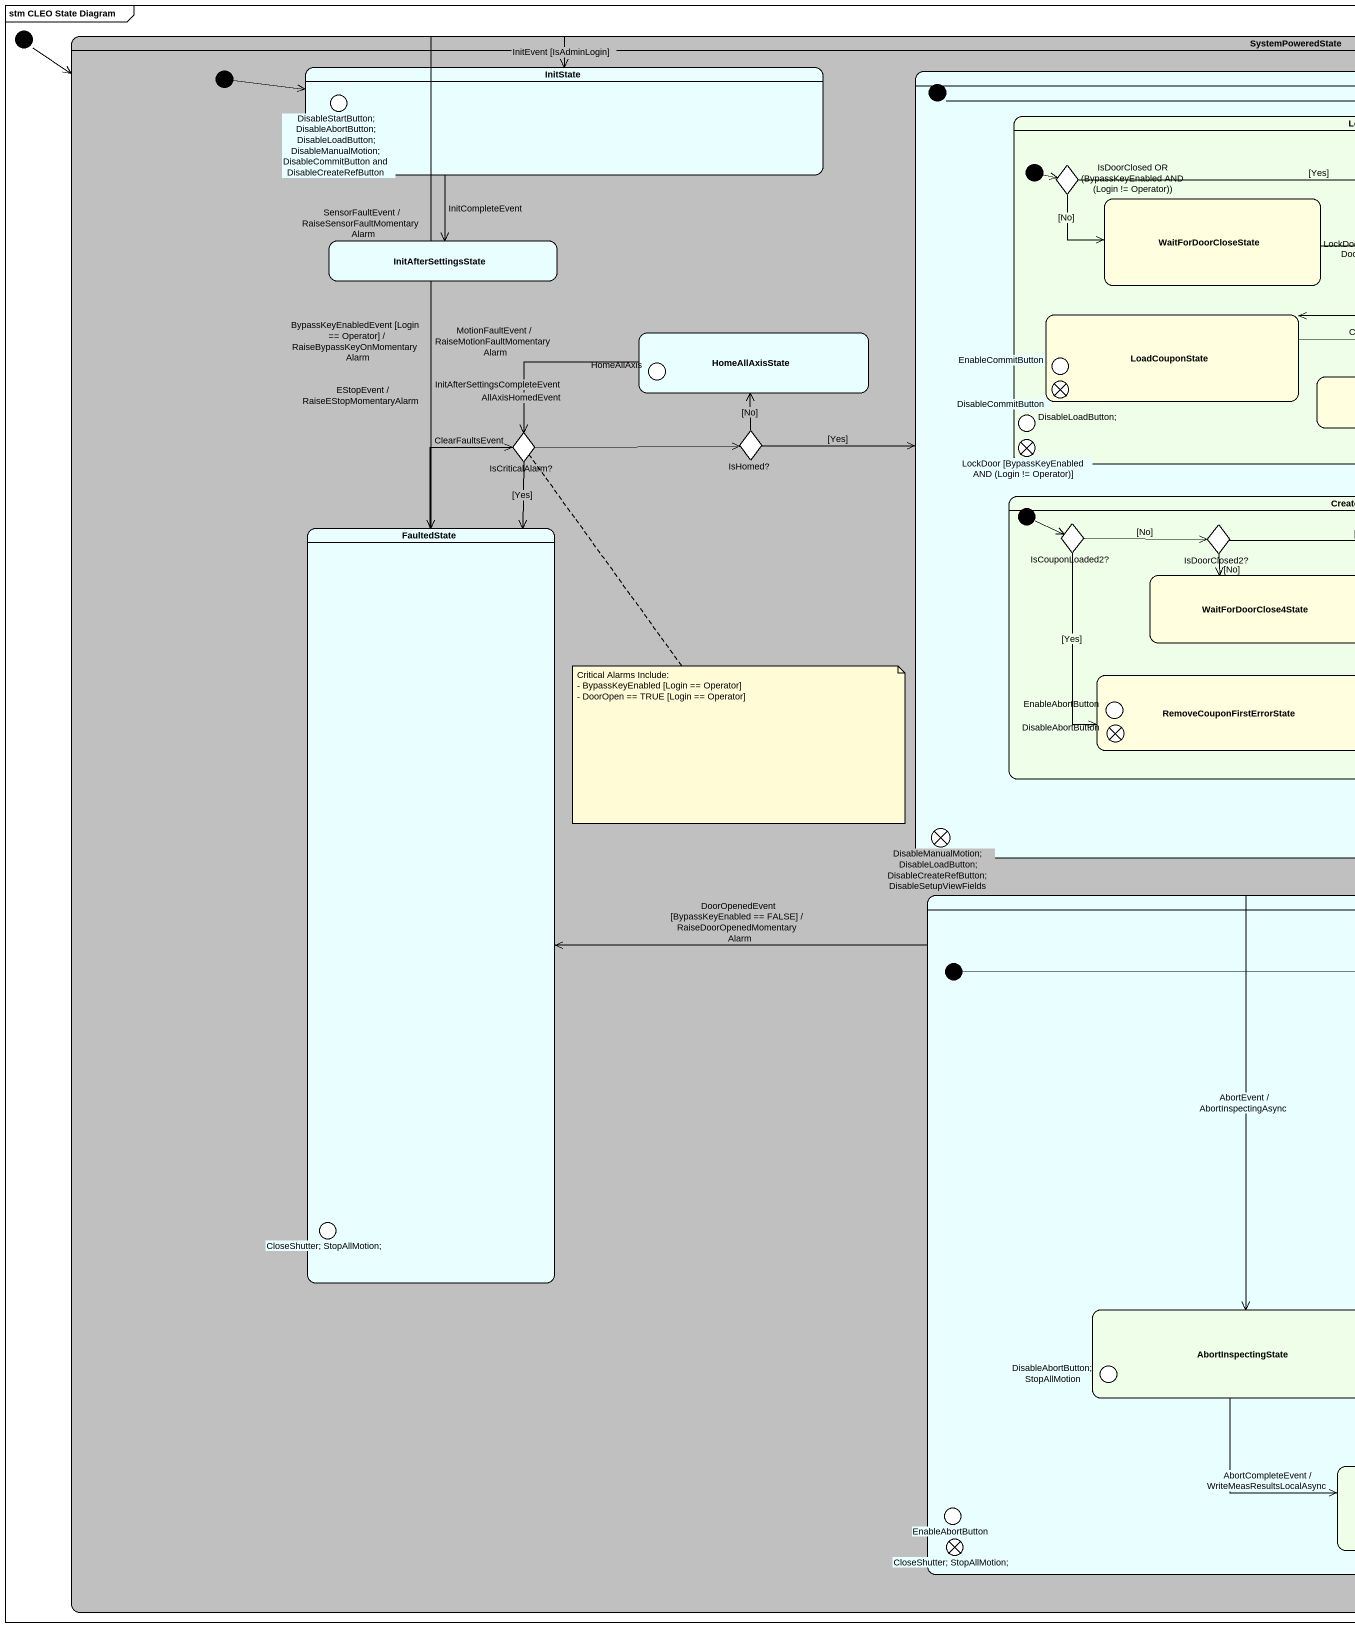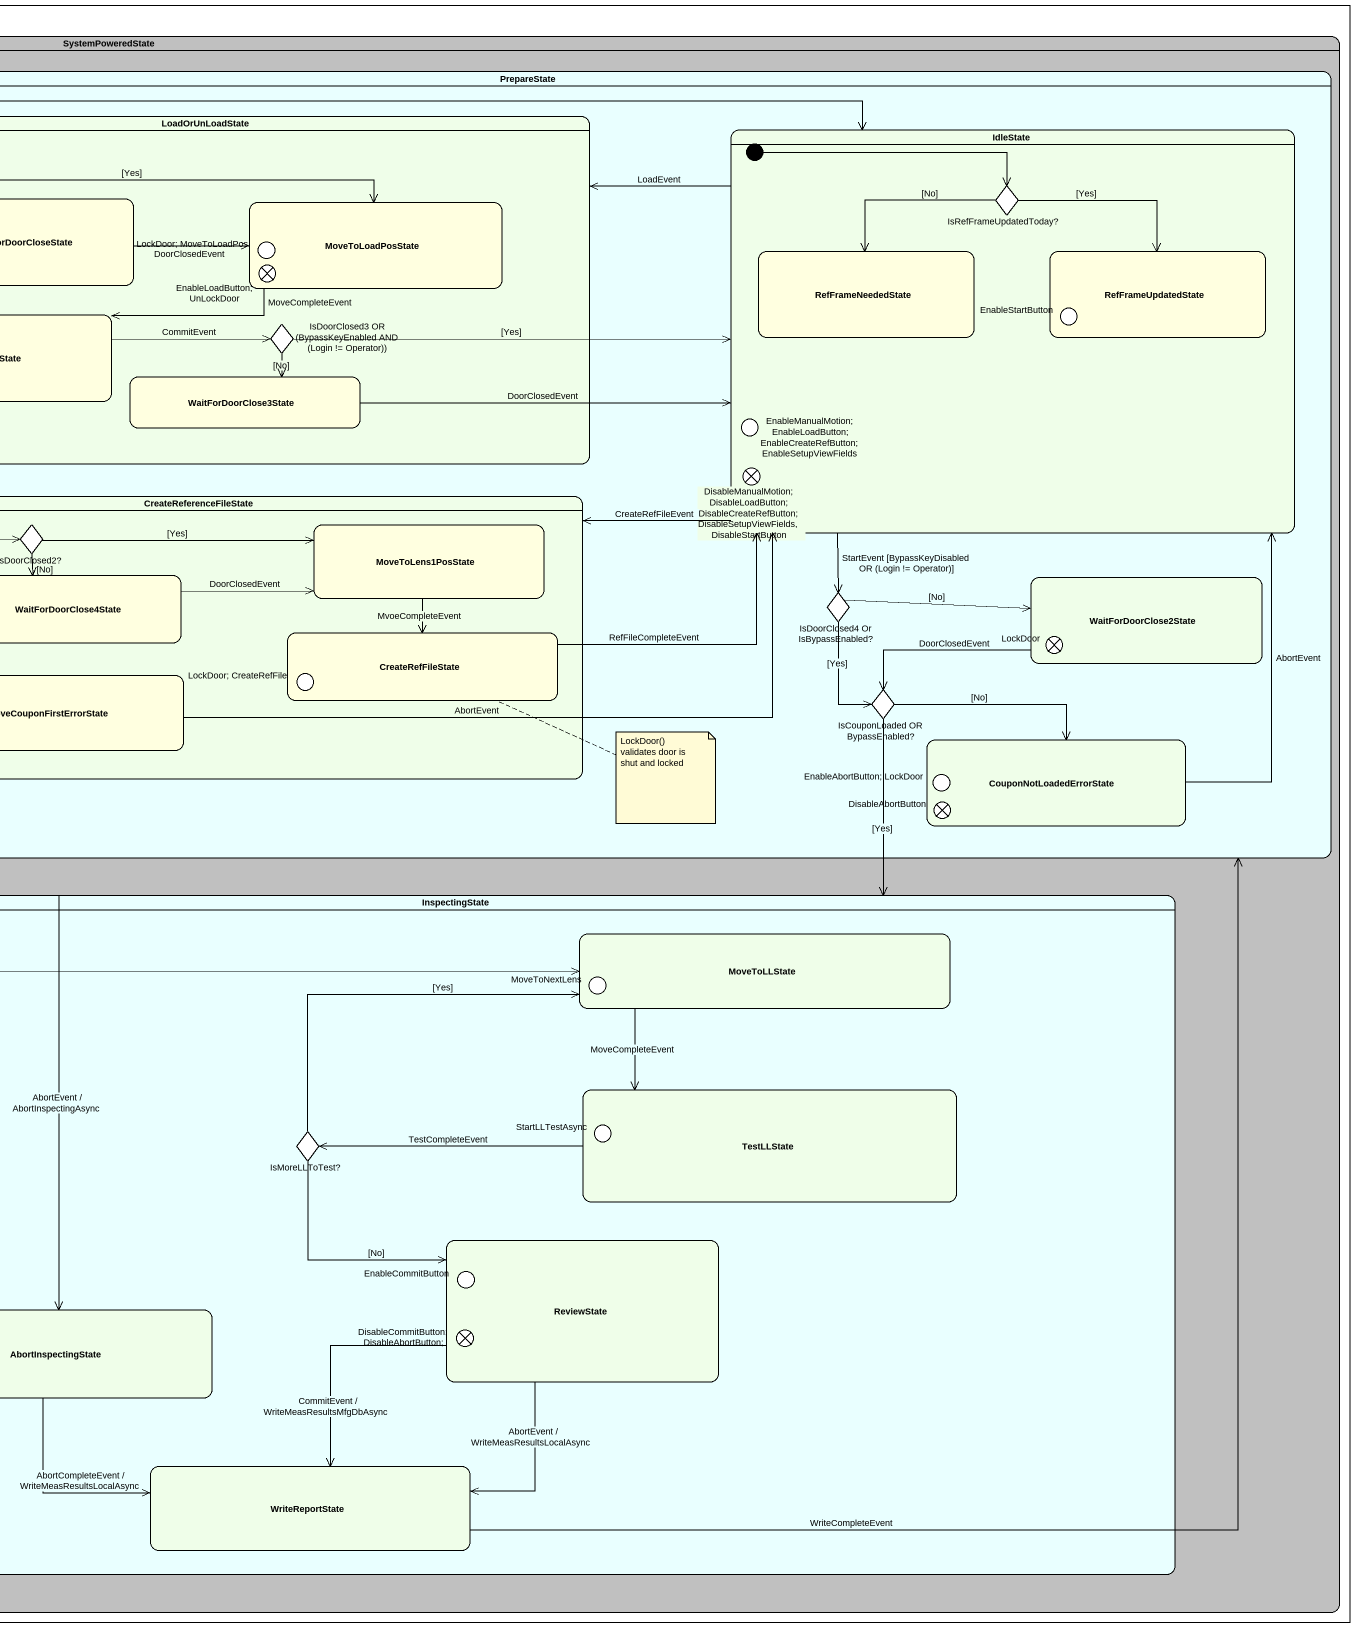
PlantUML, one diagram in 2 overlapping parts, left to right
@startuml
mainframe stm CLEO State Diagram
hide empty description
state SystemPoweredState #C0C0C0 {
  state InitState #E9FFFF {
    state "DisableStartButton; DisableAbortButton; DisableLoadButton; DisableManualMotion; DisableCommitButton and DisableCreateRefButton" as DisableStartButton <<entryPoint>>
  }
  state PrepareState #E9FFFF {
    state LoadOrUnLoadState #EFFEE9 {
      state "IsDoorClosed OR (BypassKeyEnabled AND (Login != Operator))" as IsDoorClosed_OR <<choice>>
      state WaitForDoorCloseState #FFFFE0
      state MoveToLoadPosState #FFFFE0 {
        state "LockDoor; MoveToLoadPos" as LockDoor_MoveToLoadPos <<entryPoint>>
        state "EnableLoadButton; UnLockDoor" as EnableLoadButton_UnLockDoor <<exitPoint>>
      }
      state LoadCouponState #FFFFE0 {
        state EnableCommitButton <<entryPoint>>
        state DisableCommitButton <<exitPoint>>
      }
      state "IsDoorClosed3 OR (BypassKeyEnabled AND (Login != Operator))" as IsDoorClosed3_OR <<choice>>
      state WaitForDoorClose3State #FFFFE0
      state "DisableLoadButton;" as DisableLoadButton <<entryPoint>>
      state "LockDoor [BypassKeyEnabled AND (Login != Operator)]" as LockDoor_BypassKeyEnabled <<exitPoint>>
      [*] -right-> IsDoorClosed_OR
    }
    state IdleState #EFFEE9 {
      state "IsRefFrameUpdatedToday?" as IsRefFrameUpdatedToday <<choice>>
      state RefFrameNeededState #FFFFE0
      state RefFrameUpdatedState #FFFFE0 {
        state EnableStartButton <<entryPoint>>
      }
      state "EnableManualMotion; EnableLoadButton; EnableCreateRefButton; EnableSetupViewFields" as EnableManualMotion <<entryPoint>>
      state "DisableManualMotion; DisableLoadButton; DisableCreateRefButton; DisableSetupViewFields, DisableStartButton" as DisableManualMotion <<exitPoint>>
      [*] -right-> IsRefFrameUpdatedToday
    }
    state CreateReferenceFileState #EFFEE9 {
      state "IsCouponLoaded2?" as IsCouponLoaded2 <<choice>>
      state "IsDoorClosed2?" as IsDoorClosed2 <<choice>>
      state MoveToLens1PosState #FFFFE0
      state WaitForDoorClose4State #FFFFE0
      state CreateRefFileState #FFFFE0 {
        state "LockDoor; CreateRefFile" as LockDoor_CreateRefFile <<entryPoint>>
      }
      state RemoveCouponFirstErrorState #FFFFE0 {
        state EnableAbortButton <<entryPoint>>
        state DisableAbortButton <<exitPoint>>
      }
      [*] -right-> IsCouponLoaded2
    }
    state WaitForDoorClose2State #EFFEE9 {
      state LockDoor <<exitPoint>>
    }
    state "IsDoorClosed4 Or IsBypassEnabled?" as IsDoorClosed4_Or <<choice>>
    state "IsCouponLoaded OR BypassEnabled?" as IsCouponLoaded_OR <<choice>>
    state CouponNotLoadedErrorState #EFFEE9 {
      state "EnableAbortButton; LockDoor" as EnableAbortButton_LockDoor <<entryPoint>>
      state "DisableAbortButton" as DisableAbortButton_2 <<exitPoint>>
    }
    state "DisableManualMotion; DisableLoadButton; DisableCreateRefButton; DisableSetupViewFields" as DisableManualMotion_2 <<exitPoint>>
    [*] -right-> IdleState
  }
  state InitAfterSettingsState #E9FFFF
  state HomeAllAxisState #E9FFFF {
    state HomeAllAxis <<entryPoint>>
  }
  state "IsCriticalAlarm?" as IsCriticalAlarm <<choice>>
  state "IsHomed?" as IsHomed <<choice>>
  state FaultedState #E9FFFF {
    state "CloseShutter; StopAllMotion;" as CloseShutter_StopAllMotion <<entryPoint>>
  }
  state InspectingState #E9FFFF {
    state MoveToLLState #EFFEE9 {
      state MoveToNextLens <<entryPoint>>
    }
    state TestLLState #EFFEE9 {
      state StartLLTestAsync <<entryPoint>>
    }
    state "IsMoreLLToTest?" as IsMoreLLToTest <<choice>>
    state ReviewState #EFFEE9 {
      state "EnableCommitButton" as EnableCommitButton_2 <<entryPoint>>
      state "DisableCommitButton; DisableAbortButton;" as DisableCommitButton_2 <<exitPoint>>
    }
    state AbortInspectingState #EFFEE9 {
      state "DisableAbortButton; StopAllMotion" as DisableAbortButton_3 <<entryPoint>>
    }
    state WriteReportState #EFFEE9
    state "EnableAbortButton" as EnableAbortButton_2 <<entryPoint>>
    state "CloseShutter; StopAllMotion;" as CloseShutter_StopAllMotion_2 <<exitPoint>>
    [*] -right-> MoveToLLState
  }
  [*] -right-> InitState
}
[*] --> SystemPoweredState
SystemPoweredState -up-> InitState : InitEvent [IsAdminLogin]
SystemPoweredState -left-> FaultedState : BypassKeyEnabledEvent [Login == Operator] / RaiseBypassKeyOnMomentaryAlarm
SystemPoweredState -left-> FaultedState : SensorFaultEvent / RaiseSensorFaultMomentaryAlarm
SystemPoweredState -left-> FaultedState : MotionFaultEvent / RaiseMotionFaultMomentaryAlarm
SystemPoweredState -left-> FaultedState : EStopEvent / RaiseEStopMomentaryAlarm
InitState --> InitAfterSettingsState : InitCompleteEvent
IdleState -left-> LoadOrUnLoadState : LoadEvent
IdleState -left-> CreateReferenceFileState : CreateRefFileEvent
IdleState --> IsDoorClosed4_Or : StartEvent [BypassKeyDisabled OR (Login != Operator)]
IsDoorClosed_OR -right-> WaitForDoorCloseState : [No]
IsDoorClosed_OR -right-> MoveToLoadPosState : [Yes]
IsRefFrameUpdatedToday --> RefFrameNeededState : [No]
IsRefFrameUpdatedToday --> RefFrameUpdatedState : [Yes]
WaitForDoorCloseState -right-> MoveToLoadPosState : DoorClosedEvent
MoveToLoadPosState -left-> LoadCouponState : MoveCompleteEvent
InitAfterSettingsState --> IsCriticalAlarm : InitAfterSettingsCompleteEvent
HomeAllAxisState -left-> IsCriticalAlarm : AllAxisHomedEvent
LoadCouponState -right-> IsDoorClosed3_OR : CommitEvent
IsDoorClosed3_OR -right-> IdleState : [Yes]
IsDoorClosed3_OR --> WaitForDoorClose3State : [No]
WaitForDoorClose3State -right-> IdleState : DoorClosedEvent
IsCriticalAlarm -right-> IsHomed
IsCriticalAlarm --> FaultedState : [Yes]
IsHomed -right-> PrepareState : [Yes]
IsHomed -up-> HomeAllAxisState : [No]
FaultedState -up-> IsCriticalAlarm : ClearFaultsEvent
IsCouponLoaded2 -right-> IsDoorClosed2 : [No]
IsCouponLoaded2 --> RemoveCouponFirstErrorState : [Yes]
IsDoorClosed2 -right-> MoveToLens1PosState : [Yes]
IsDoorClosed2 --> WaitForDoorClose4State : [No]
MoveToLens1PosState --> CreateRefFileState : MvoeCompleteEvent
WaitForDoorClose4State -right-> MoveToLens1PosState : DoorClosedEvent
WaitForDoorClose2State -left-> IsCouponLoaded_OR : DoorClosedEvent
IsDoorClosed4_Or -right-> WaitForDoorClose2State : [No]
IsDoorClosed4_Or --> IsCouponLoaded_OR : [Yes]
CreateRefFileState -right-> IdleState : RefFileCompleteEvent
RemoveCouponFirstErrorState -right-> IdleState : AbortEvent
IsCouponLoaded_OR -right-> CouponNotLoadedErrorState : [No]
IsCouponLoaded_OR --> InspectingState : [Yes]
CouponNotLoadedErrorState -up-> IdleState : AbortEvent
InspectingState -left-> FaultedState : DoorOpenedEvent [BypassKeyEnabled == FALSE] / RaiseDoorOpenedMomentaryAlarm
InspectingState -left-> AbortInspectingState : AbortEvent / AbortInspectingAsync
MoveToLLState --> TestLLState : MoveCompleteEvent
TestLLState -left-> IsMoreLLToTest : TestCompleteEvent
IsMoreLLToTest -right-> MoveToLLState : [Yes]
IsMoreLLToTest -right-> ReviewState : [No]
ReviewState --> WriteReportState : AbortEvent / WriteMeasResultsLocalAsync
ReviewState --> WriteReportState : CommitEvent / WriteMeasResultsMfgDbAsync
AbortInspectingState --> WriteReportState : AbortCompleteEvent / WriteMeasResultsLocalAsync
WriteReportState -up-> PrepareState : WriteCompleteEvent
note bottom of IsCriticalAlarm
  Critical Alarms Include:
  - BypassKeyEnabled [Login == Operator]
  - DoorOpen == TRUE [Login == Operator]
end note
note right of CreateRefFileState : LockDoor() validates door is shut and locked
@enduml
